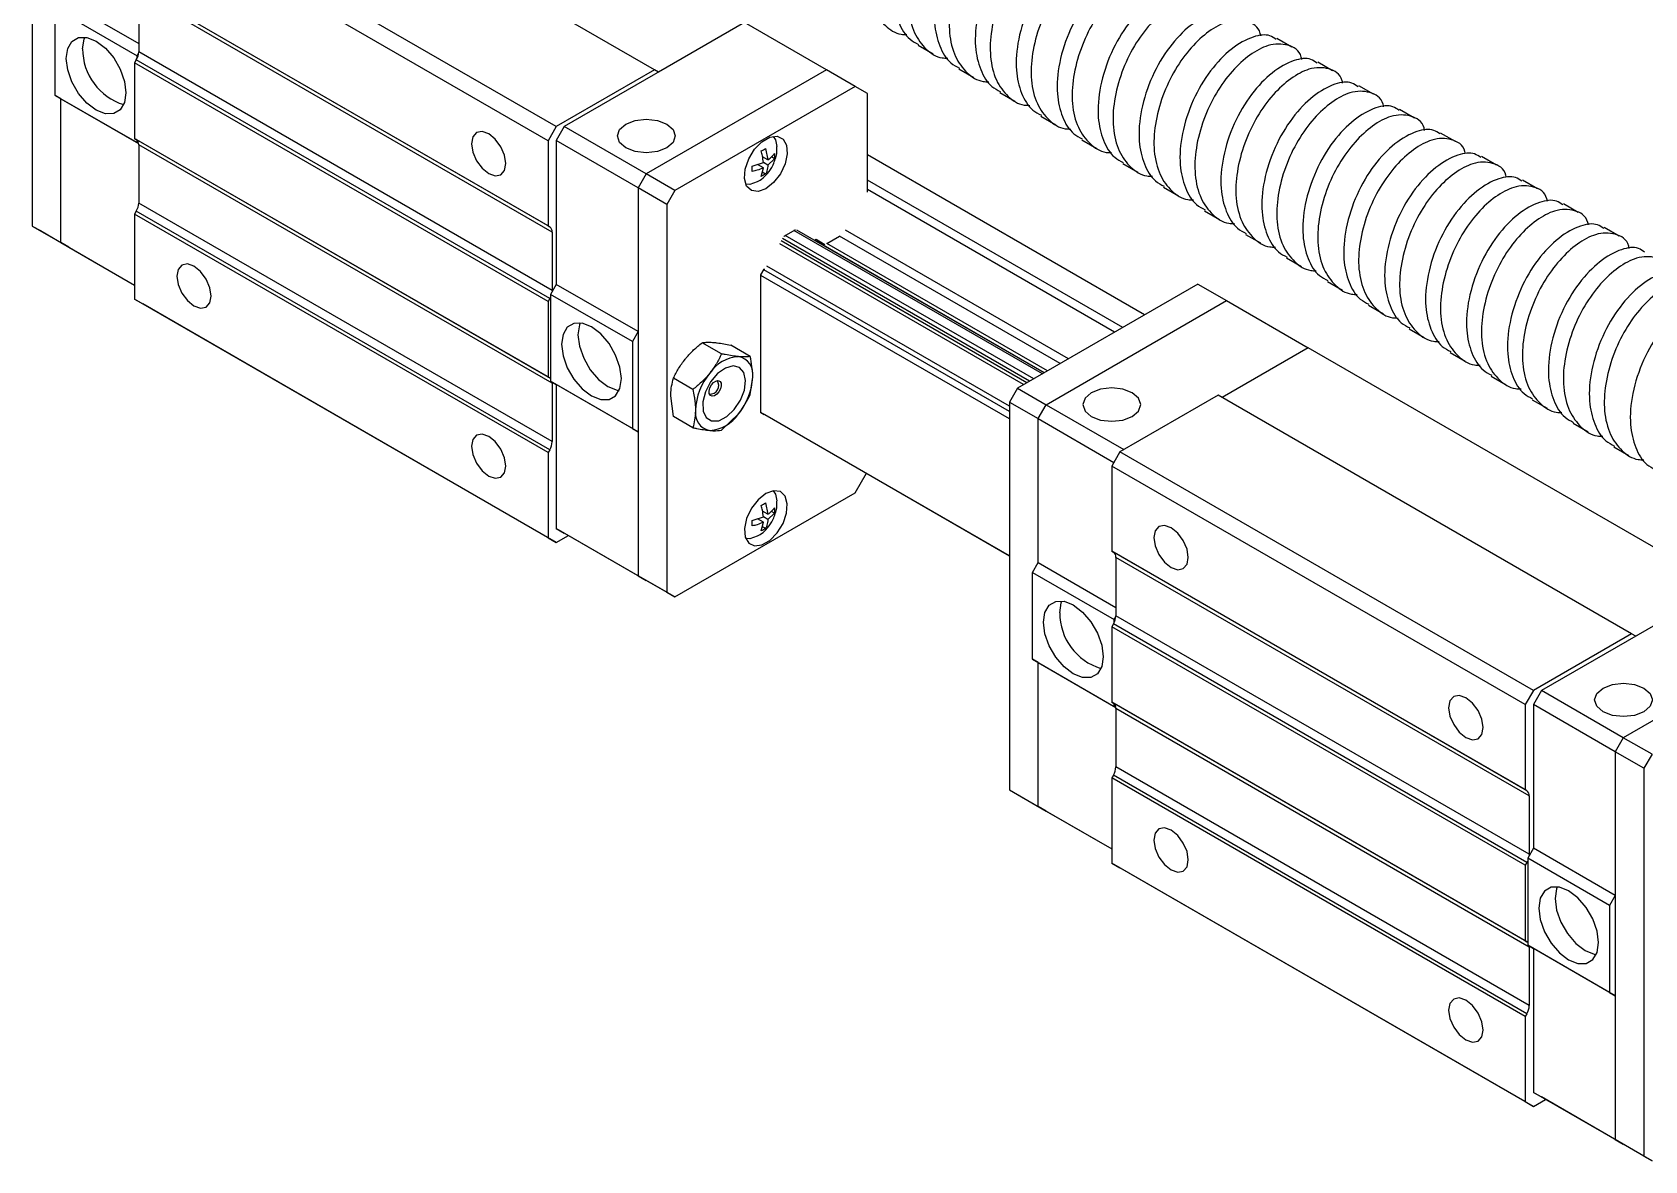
# Model space of a CAD drawing. Header units: millimetres. Extents: x 0 to 279, y 0 to 216.
# Drawn here: x 162.54 to 185.75, y 83.75 to 100 of the extents above; entities that cross this region are included whole.
import ezdxf

# ---------------------------------------------------------------- set-up
doc = ezdxf.new("R2010")
doc.units = ezdxf.units.MM

msp = doc.modelspace()

# ---------------------------------------------------------------- linework, layer by layer
at = {"color": 7, "linetype": 'Continuous', "lineweight": 25}
for p, q in [((171.501, 99.455), (165.55, 102.891)), ((162.545, 102.5), (162.545, 97.207)), ((170.087, 98.639), (164.136, 102.074)), ((169.969, 98.435), (164.018, 101.87)), ((169.969, 97.21), (164.018, 100.646)), ((169.993, 97.196), (164.041, 100.632)), ((170.028, 97.119), (164.077, 100.555)), ((164.077, 100.555), (164.077, 99.715)), ((162.875, 100.339), (164.053, 99.659)), ((162.875, 99.087), (162.875, 100.339)), ((162.957, 100.482), (164.077, 99.836)), ((172.798, 100.135), (170.203, 98.638)), ((172.798, 100.135), (171.56, 99.421)), ((173.976, 99.455), (172.798, 100.135)), ((175.295, 99.809), (175.51, 99.684)), ((180.673, 99.783), (180.458, 99.907)), ((164.041, 99.598), (164.018, 99.557)), ((169.993, 96.162), (164.041, 99.598)), ((164.053, 99.659), (164.076, 99.698)), ((164.053, 99.62), (164.053, 99.659)), ((170.028, 96.28), (164.077, 99.715)), ((169.969, 96.121), (164.018, 99.557)), ((164.018, 99.557), (164.018, 98.468)), ((171.501, 99.455), (170.087, 98.639)), ((173.976, 99.455), (171.382, 97.957)), ((171.56, 99.421), (171.501, 99.455)), ((174.389, 99.217), (173.976, 99.455)), ((175.884, 99.468), (176.099, 99.344)), ((181.262, 99.443), (181.047, 99.567)), ((174.389, 99.217), (171.794, 97.719)), ((174.565, 99.115), (174.389, 99.217)), ((174.565, 97.696), (174.565, 99.115)), ((176.473, 99.128), (176.688, 99.004)), ((181.852, 99.103), (181.637, 99.227)), ((162.875, 99.087), (164.053, 98.407)), ((162.957, 99.04), (162.875, 99.087)), ((162.957, 99.04), (164.076, 98.394)), ((162.957, 96.969), (162.957, 99.04)), ((182.441, 98.762), (182.226, 98.886)), ((177.063, 98.788), (177.278, 98.664)), ((169.969, 95.032), (164.018, 98.468)), ((164.018, 98.468), (164.041, 98.454)), ((169.993, 95.019), (164.041, 98.454)), ((164.053, 98.407), (164.053, 98.446)), ((170.087, 98.639), (169.969, 98.435)), ((169.969, 98.435), (169.969, 97.21)), ((170.203, 98.638), (170.087, 98.437)), ((171.266, 97.757), (170.087, 98.437)), ((170.087, 98.437), (170.087, 96.366)), ((171.382, 97.957), (170.203, 98.638)), ((177.652, 98.448), (177.867, 98.324)), ((183.03, 98.422), (182.815, 98.546)), ((164.076, 98.394), (164.053, 98.407)), ((170.028, 94.942), (164.077, 98.378)), ((164.077, 98.378), (164.077, 97.538)), ((173.134, 98.16), (173.056, 98.205)), ((173.101, 98.325), (173.134, 98.16)), ((173.227, 98.176), (173.183, 98.201)), ((173.227, 98.252), (173.227, 98.176)), ((178.554, 95.928), (174.565, 98.23)), ((183.619, 98.082), (183.404, 98.206)), ((171.382, 97.957), (171.266, 97.757)), ((171.794, 97.719), (171.382, 97.957)), ((172.909, 98.068), (173.068, 98.122)), ((172.909, 97.992), (172.909, 98.068)), ((173.068, 98.046), (172.985, 98.094)), ((173.035, 97.919), (173.068, 98.046)), ((173.053, 97.985), (173.101, 97.957)), ((173.134, 98.084), (173.068, 98.122)), ((173.227, 98.176), (173.134, 98.084)), ((178.241, 98.108), (178.456, 97.984)), ((171.266, 97.757), (171.266, 95.686)), ((171.678, 97.518), (171.266, 97.757)), ((171.266, 97.757), (171.266, 92.172)), ((171.794, 97.719), (171.678, 97.518)), ((178.83, 97.768), (179.045, 97.643)), ((184.209, 97.742), (183.994, 97.866)), ((170.028, 94.102), (164.077, 97.538)), ((171.678, 97.518), (171.678, 91.934)), ((184.798, 97.402), (184.583, 97.526)), ((164.041, 97.42), (164.018, 97.379)), ((169.969, 93.944), (164.018, 97.379)), ((164.018, 97.379), (164.018, 96.155)), ((169.993, 93.984), (164.041, 97.42)), ((179.42, 97.427), (179.635, 97.303)), ((162.545, 97.207), (162.957, 96.969)), ((162.545, 97.207), (162.661, 97.14)), ((162.661, 97.14), (163.073, 96.902)), ((169.969, 97.21), (169.993, 97.196)), ((170.028, 97.119), (170.028, 96.28)), ((173.362, 97.055), (173.366, 97.062)), ((173.366, 97.062), (173.525, 97.154)), ((173.525, 97.154), (173.529, 97.151)), ((177.109, 95.093), (173.55, 97.148)), ((173.982, 96.955), (174.166, 97.061)), ((180.009, 97.087), (180.224, 96.963)), ((185.387, 97.061), (185.172, 97.186)), ((162.957, 96.969), (164.018, 96.356)), ((163.073, 96.902), (162.957, 96.969)), ((163.073, 96.902), (164.018, 96.356)), ((176.862, 94.951), (173.323, 96.995)), ((173.803, 97.002), (173.829, 97.016)), ((177.11, 95.094), (173.804, 97.003)), ((173.829, 97.016), (173.955, 96.943)), ((173.033, 96.502), (173.081, 96.584)), ((176.61, 94.537), (173.076, 96.577)), ((173.081, 96.584), (173.087, 96.588)), ((176.61, 94.612), (173.12, 96.627)), ((180.598, 96.747), (180.813, 96.623)), ((170.087, 96.366), (170.005, 96.223)), ((171.266, 95.686), (170.087, 96.366)), ((173.033, 94.515), (173.033, 96.502)), ((176.61, 94.429), (173.033, 96.493)), ((179.32, 96.37), (176.726, 94.872)), ((179.32, 96.37), (179.733, 96.132)), ((181.187, 96.407), (181.402, 96.283)), ((169.969, 92.719), (164.018, 96.155)), ((164.018, 96.155), (164.136, 96.087)), ((169.993, 96.162), (169.969, 96.121)), ((169.969, 96.121), (169.969, 95.032)), ((171.183, 95.543), (170.005, 96.223)), ((170.005, 96.223), (170.005, 94.971)), ((177.138, 94.634), (179.733, 96.132)), ((179.733, 96.132), (180.911, 95.452)), ((170.087, 92.651), (164.136, 96.087)), ((181.777, 96.067), (181.992, 95.943)), ((171.266, 95.686), (171.183, 95.543)), ((182.366, 95.727), (182.581, 95.602)), ((171.183, 95.543), (171.183, 94.291)), ((172.466, 95.366), (172.186, 95.527)), ((172.879, 95.329), (172.599, 95.49)), ((180.911, 95.452), (179.674, 94.737)), ((186.863, 92.016), (180.911, 95.452)), ((182.955, 95.386), (183.17, 95.262)), ((169.969, 95.032), (169.993, 95.019)), ((171.183, 94.291), (170.005, 94.971)), ((170.005, 94.971), (170.087, 94.923)), ((170.028, 94.942), (170.028, 94.102)), ((172.054, 94.853), (171.774, 95.014)), ((172.879, 94.779), (172.916, 95.032)), ((183.544, 95.046), (183.76, 94.922)), ((171.266, 94.243), (170.087, 94.923)), ((170.087, 94.923), (170.087, 92.853)), ((171.774, 94.464), (171.737, 94.76)), ((176.726, 94.872), (176.61, 94.672)), ((176.726, 94.872), (177.138, 94.634)), ((179.615, 94.771), (178.201, 93.955)), ((185.566, 91.336), (179.615, 94.771)), ((184.134, 94.706), (184.349, 94.582)), ((172.466, 94.266), (172.709, 94.501)), ((176.61, 92.459), (173.033, 94.524)), ((176.61, 92.459), (173.033, 94.524)), ((173.081, 94.488), (173.033, 94.515)), ((173.087, 94.491), (173.081, 94.488)), ((173.087, 94.491), (176.61, 92.458)), ((176.61, 94.672), (177.022, 94.433)), ((176.61, 94.672), (176.61, 89.087)), ((177.022, 94.433), (177.138, 94.634)), ((177.138, 94.634), (178.258, 93.988)), ((171.183, 94.291), (171.266, 94.243)), ((171.266, 94.243), (171.266, 92.172)), ((172.054, 94.302), (171.774, 94.464)), ((177.022, 94.433), (178.113, 93.804)), ((177.022, 92.363), (177.022, 94.433)), ((184.723, 94.366), (184.938, 94.242)), ((185.312, 94.026), (185.527, 93.901)), ((169.993, 93.984), (169.969, 93.944)), ((169.969, 93.944), (169.969, 92.719)), ((178.201, 93.955), (178.083, 93.751)), ((184.152, 90.519), (178.201, 93.955)), ((174.389, 93.365), (174.551, 93.646)), ((184.034, 90.315), (178.083, 93.751)), ((178.083, 93.751), (178.083, 92.526)), ((171.794, 91.867), (174.389, 93.365)), ((173.134, 93.057), (173.056, 93.102)), ((173.101, 93.221), (173.134, 93.057)), ((173.227, 93.072), (173.134, 92.98)), ((173.227, 93.072), (173.183, 93.098)), ((173.227, 93.148), (173.227, 93.072)), ((171.266, 92.172), (170.087, 92.853)), ((170.087, 92.853), (170.203, 92.786)), ((172.909, 92.965), (173.068, 93.019)), ((172.909, 92.889), (172.909, 92.965)), ((173.068, 92.942), (172.985, 92.99)), ((173.035, 92.816), (173.068, 92.942)), ((173.053, 92.882), (173.101, 92.854)), ((173.134, 92.98), (173.068, 93.019)), ((169.969, 92.719), (170.087, 92.651)), ((170.087, 92.651), (170.262, 92.752)), ((171.382, 92.105), (170.203, 92.786)), ((184.034, 89.09), (178.083, 92.526)), ((178.083, 92.526), (178.106, 92.512)), ((184.058, 89.077), (178.106, 92.512)), ((184.093, 89), (178.142, 92.436)), ((178.142, 92.436), (178.142, 91.596)), ((171.266, 92.172), (171.382, 92.105)), ((171.678, 91.934), (171.266, 92.172)), ((176.94, 92.22), (177.022, 92.363)), ((176.94, 92.22), (178.118, 91.539)), ((176.94, 90.968), (176.94, 92.22)), ((177.022, 92.363), (178.142, 91.716)), ((171.794, 91.867), (171.382, 92.105)), ((171.678, 91.934), (171.794, 91.867)), ((186.863, 92.016), (184.268, 90.518)), ((186.863, 92.016), (185.625, 91.302)), ((178.106, 91.478), (178.083, 91.437)), ((184.058, 88.042), (178.106, 91.478)), ((178.118, 91.539), (178.141, 91.579)), ((178.118, 91.5), (178.118, 91.539)), ((184.093, 88.16), (178.142, 91.596)), ((184.034, 88.002), (178.083, 91.437)), ((178.083, 91.437), (178.083, 90.349)), ((185.566, 91.336), (184.152, 90.519)), ((188.041, 91.336), (185.446, 89.838)), ((185.625, 91.302), (185.566, 91.336)), ((176.94, 90.968), (178.118, 90.287)), ((177.022, 90.92), (176.94, 90.968)), ((177.022, 90.92), (178.141, 90.274)), ((177.022, 88.849), (177.022, 90.92)), ((184.152, 90.519), (184.034, 90.315)), ((184.034, 86.913), (178.083, 90.349)), ((178.083, 90.349), (178.106, 90.335)), ((184.058, 86.899), (178.106, 90.335)), ((178.118, 90.287), (178.118, 90.326)), ((178.141, 90.274), (178.118, 90.287)), ((184.034, 90.315), (184.034, 89.09)), ((184.268, 90.518), (184.152, 90.317)), ((185.331, 89.637), (184.152, 90.317)), ((184.152, 90.317), (184.152, 88.247)), ((185.446, 89.838), (184.268, 90.518)), ((184.093, 86.822), (178.142, 90.258)), ((178.142, 90.258), (178.142, 89.418)), ((185.446, 89.838), (185.331, 89.637)), ((185.859, 89.6), (185.446, 89.838)), ((185.331, 89.637), (185.331, 87.566)), ((185.743, 89.399), (185.331, 89.637)), ((185.331, 89.637), (185.331, 84.053)), ((185.859, 89.6), (185.743, 89.399)), ((184.093, 85.983), (178.142, 89.418)), ((185.743, 89.399), (185.743, 83.815)), ((178.106, 89.301), (178.083, 89.26)), ((184.034, 85.824), (178.083, 89.26)), ((178.083, 89.26), (178.083, 88.035)), ((184.058, 85.865), (178.106, 89.301)), ((176.61, 89.087), (177.022, 88.849)), ((176.61, 89.087), (176.726, 89.02)), ((176.726, 89.02), (177.138, 88.782)), ((184.034, 89.09), (184.058, 89.077)), ((184.093, 89), (184.093, 88.16)), ((177.022, 88.849), (178.083, 88.237)), ((177.138, 88.782), (177.022, 88.849)), ((177.138, 88.782), (178.083, 88.237)), ((184.152, 88.247), (184.07, 88.104)), ((185.331, 87.566), (184.152, 88.247)), ((184.034, 84.599), (178.083, 88.035)), ((178.083, 88.035), (178.201, 87.967)), ((184.152, 84.531), (178.201, 87.967)), ((184.058, 88.042), (184.034, 88.002)), ((184.034, 88.002), (184.034, 86.913)), ((185.248, 87.423), (184.07, 88.104)), ((184.07, 88.104), (184.07, 86.852)), ((185.331, 87.566), (185.248, 87.423)), ((185.248, 87.423), (185.248, 86.171)), ((184.034, 86.913), (184.058, 86.899)), ((185.248, 86.171), (184.07, 86.852)), ((184.07, 86.852), (184.152, 86.804)), ((184.093, 86.822), (184.093, 85.983)), ((185.331, 86.124), (184.152, 86.804)), ((184.152, 86.804), (184.152, 84.733)), ((185.248, 86.171), (185.331, 86.124)), ((185.331, 86.124), (185.331, 84.053)), ((184.058, 85.865), (184.034, 85.824)), ((184.034, 85.824), (184.034, 84.599)), ((185.331, 84.053), (184.152, 84.733)), ((184.152, 84.733), (184.268, 84.666)), ((184.034, 84.599), (184.152, 84.531)), ((184.152, 84.531), (184.327, 84.632)), ((185.446, 83.986), (184.268, 84.666)), ((185.331, 84.053), (185.446, 83.986)), ((185.743, 83.815), (185.331, 84.053)), ((185.859, 83.748), (185.446, 83.986)), ((185.743, 83.815), (185.859, 83.748))]:
    msp.add_line(p, q, dxfattribs=at)
at = {"color": 8, "linetype": 'Continuous', "lineweight": 25}
for p, q in [((178.24, 95.747), (174.565, 97.868)), ((178.122, 95.679), (174.565, 97.732)), ((176.901, 94.973), (173.342, 97.028)), ((176.96, 95.007), (173.384, 97.072)), ((177.084, 95.079), (173.508, 97.144)), ((177.341, 95.228), (174.166, 97.061)), ((177.459, 95.296), (174.249, 97.149)), ((176.813, 94.923), (173.305, 96.948)), ((177.157, 95.122), (173.982, 96.955))]:
    msp.add_line(p, q, dxfattribs=at)
at = {"color": 7, "linetype": 'Continuous', "lineweight": 25, "flags": 128}
for points in [[(163.034, 99.621), (163.055, 99.763), (163.116, 99.866), (163.211, 99.921), (163.331, 99.922), (163.464, 99.87), (163.597, 99.769), (163.717, 99.629), (163.812, 99.464), (163.873, 99.29), (163.894, 99.125), (163.873, 98.983), (163.812, 98.88), (163.717, 98.825), (163.597, 98.824), (163.464, 98.876), (163.331, 98.977), (163.211, 99.117), (163.116, 99.282), (163.055, 99.456), (163.034, 99.621)], [(163.269, 99.757), (163.29, 99.899), (163.301, 99.927)], [(171.678, 98.333), (171.543, 98.28), (171.383, 98.262), (171.224, 98.28), (171.089, 98.333), (170.999, 98.411), (170.967, 98.503), (170.999, 98.595), (171.089, 98.673), (171.224, 98.725), (171.383, 98.743), (171.543, 98.725), (171.678, 98.673), (171.768, 98.595), (171.8, 98.503), (171.768, 98.411), (171.678, 98.333)], [(169.362, 98.105), (169.343, 98.225), (169.29, 98.348), (169.21, 98.457), (169.115, 98.533), (169.02, 98.566), (168.94, 98.551), (168.886, 98.489), (168.867, 98.39), (168.886, 98.27), (168.94, 98.146), (169.02, 98.038), (169.115, 97.962), (169.21, 97.929), (169.29, 97.944), (169.343, 98.006), (169.362, 98.105)], [(173.104, 97.744), (172.992, 97.704), (172.896, 97.717), (172.827, 97.782), (172.796, 97.89), (172.807, 98.027), (172.857, 98.174), (172.941, 98.311), (173.047, 98.42), (173.161, 98.485), (173.267, 98.499), (173.351, 98.459), (173.402, 98.371), (173.412, 98.246), (173.381, 98.102), (173.313, 97.958), (173.216, 97.833), (173.104, 97.744)], [(173.21, 98.498), (173.243, 98.449), (173.264, 98.353)], [(172.98, 97.845), (172.872, 97.807), (172.813, 97.811)], [(165.12, 96.199), (165.101, 96.319), (165.047, 96.443), (164.967, 96.551), (164.872, 96.628), (164.778, 96.66), (164.697, 96.645), (164.644, 96.583), (164.625, 96.485), (164.644, 96.364), (164.697, 96.241), (164.778, 96.132), (164.872, 96.056), (164.967, 96.023), (165.047, 96.039), (165.101, 96.1), (165.12, 96.199)], [(170.005, 96.184), (170.001, 96.176), (169.993, 96.162)], [(170.028, 96.28), (170.028, 96.266), (170.027, 96.262)], [(171.024, 95.009), (171.003, 95.174), (170.942, 95.348), (170.847, 95.513), (170.727, 95.653), (170.594, 95.754), (170.461, 95.806), (170.341, 95.805), (170.246, 95.75), (170.185, 95.647), (170.164, 95.505), (170.185, 95.34), (170.246, 95.166), (170.341, 95.001), (170.461, 94.861), (170.594, 94.76), (170.727, 94.708), (170.847, 94.709), (170.942, 94.764), (171.003, 94.867), (171.024, 95.009)], [(170.431, 95.811), (170.42, 95.783), (170.399, 95.641), (170.42, 95.476), (170.482, 95.302), (170.577, 95.137), (170.697, 94.997), (170.83, 94.896), (170.963, 94.844), (170.992, 94.839)], [(172.235, 94.818), (172.197, 94.673), (172.201, 94.543), (172.245, 94.448), (172.324, 94.4), (172.428, 94.404), (172.541, 94.462), (172.649, 94.564), (172.738, 94.698), (172.795, 94.844), (172.812, 94.984), (172.788, 95.098), (172.725, 95.171), (172.632, 95.194), (172.522, 95.162), (172.409, 95.081), (172.309, 94.961), (172.235, 94.818)], [(169.993, 95.019), (170.001, 95.013), (170.005, 95.01)], [(170.027, 94.958), (170.028, 94.955), (170.028, 94.942)], [(172.299, 94.875), (172.322, 94.918), (172.352, 94.953), (172.386, 94.975), (172.419, 94.981), (172.444, 94.97), (172.46, 94.943), (172.462, 94.905), (172.451, 94.862), (172.428, 94.819), (172.398, 94.784), (172.364, 94.762), (172.331, 94.756), (172.306, 94.767), (172.29, 94.793), (172.288, 94.831), (172.299, 94.875)], [(177.788, 94.805), (177.698, 94.727), (177.666, 94.635), (177.698, 94.543), (177.788, 94.465), (177.923, 94.413), (178.083, 94.395), (178.242, 94.413), (178.377, 94.465), (178.468, 94.543), (178.499, 94.635), (178.468, 94.727), (178.377, 94.805), (178.242, 94.858), (178.083, 94.876), (177.923, 94.858), (177.788, 94.805)], [(169.362, 93.75), (169.343, 93.87), (169.29, 93.994), (169.21, 94.102), (169.115, 94.178), (169.02, 94.211), (168.94, 94.196), (168.886, 94.134), (168.867, 94.035), (168.886, 93.915), (168.94, 93.791), (169.02, 93.683), (169.115, 93.607), (169.21, 93.574), (169.29, 93.589), (169.343, 93.651), (169.362, 93.75)], [(173.104, 93.355), (172.992, 93.266), (172.896, 93.142), (172.827, 92.997), (172.796, 92.853), (172.807, 92.728), (172.857, 92.64), (172.941, 92.6), (173.047, 92.614), (173.161, 92.679), (173.267, 92.788), (173.351, 92.925), (173.402, 93.072), (173.412, 93.209), (173.381, 93.317), (173.313, 93.382), (173.216, 93.395), (173.104, 93.355)], [(173.21, 93.395), (173.243, 93.346), (173.264, 93.25)], [(179.185, 92.434), (179.166, 92.555), (179.112, 92.678), (179.032, 92.786), (178.937, 92.863), (178.842, 92.896), (178.762, 92.88), (178.709, 92.818), (178.69, 92.72), (178.709, 92.6), (178.762, 92.476), (178.842, 92.368), (178.937, 92.291), (179.032, 92.258), (179.112, 92.274), (179.166, 92.336), (179.185, 92.434)], [(172.98, 92.742), (172.872, 92.704), (172.813, 92.708)], [(177.099, 91.502), (177.12, 91.643), (177.181, 91.746), (177.276, 91.801), (177.396, 91.803), (177.529, 91.75), (177.662, 91.649), (177.782, 91.509), (177.877, 91.345), (177.938, 91.171), (177.959, 91.005), (177.938, 90.864), (177.877, 90.761), (177.782, 90.706), (177.662, 90.704), (177.529, 90.757), (177.396, 90.858), (177.276, 90.998), (177.181, 91.162), (177.12, 91.336), (177.099, 91.502)], [(177.334, 91.638), (177.355, 91.779), (177.366, 91.807)], [(185.743, 90.213), (185.608, 90.161), (185.448, 90.143), (185.289, 90.161), (185.154, 90.213), (185.063, 90.291), (185.032, 90.383), (185.063, 90.475), (185.154, 90.553), (185.289, 90.605), (185.448, 90.624), (185.608, 90.605), (185.743, 90.553), (185.833, 90.475), (185.865, 90.383), (185.833, 90.291), (185.743, 90.213)], [(183.427, 89.985), (183.408, 90.105), (183.355, 90.229), (183.275, 90.337), (183.18, 90.414), (183.085, 90.447), (183.005, 90.431), (182.951, 90.369), (182.932, 90.271), (182.951, 90.151), (183.005, 90.027), (183.085, 89.919), (183.18, 89.842), (183.275, 89.809), (183.355, 89.825), (183.408, 89.887), (183.427, 89.985)], [(179.185, 88.079), (179.166, 88.2), (179.112, 88.323), (179.032, 88.432), (178.937, 88.508), (178.842, 88.541), (178.762, 88.525), (178.709, 88.464), (178.69, 88.365), (178.709, 88.245), (178.762, 88.121), (178.842, 88.013), (178.937, 87.936), (179.032, 87.904), (179.112, 87.919), (179.166, 87.981), (179.185, 88.079)], [(184.07, 88.065), (184.066, 88.057), (184.058, 88.042)], [(184.093, 88.16), (184.093, 88.146), (184.092, 88.143)], [(185.089, 86.889), (185.068, 87.055), (185.007, 87.229), (184.912, 87.393), (184.792, 87.533), (184.659, 87.634), (184.526, 87.687), (184.406, 87.685), (184.311, 87.63), (184.25, 87.527), (184.229, 87.386), (184.25, 87.22), (184.311, 87.046), (184.406, 86.882), (184.526, 86.742), (184.659, 86.641), (184.792, 86.588), (184.912, 86.59), (185.007, 86.645), (185.068, 86.748), (185.089, 86.889)], [(184.496, 87.691), (184.485, 87.663), (184.464, 87.522), (184.485, 87.356), (184.547, 87.182), (184.642, 87.018), (184.762, 86.878), (184.895, 86.777), (185.027, 86.724), (185.057, 86.72)], [(184.058, 86.899), (184.066, 86.894), (184.07, 86.891)], [(184.092, 86.839), (184.093, 86.836), (184.093, 86.822)], [(183.427, 85.63), (183.408, 85.75), (183.355, 85.874), (183.275, 85.982), (183.18, 86.059), (183.085, 86.092), (183.005, 86.076), (182.951, 86.014), (182.932, 85.916), (182.951, 85.796), (183.005, 85.672), (183.085, 85.564), (183.18, 85.487), (183.275, 85.454), (183.355, 85.47), (183.408, 85.532), (183.427, 85.63)]]:
    msp.add_lwpolyline(points, dxfattribs=at)
at = {"color": 7, "linetype": 'Continuous', "lineweight": 25}
for centre, radius, start, end in [((164.106, 99.755), 0.836, 179.8498, 253.0765), ((163.836, 99.724), 0.241, 328.5207, 358.0129), ((163.994, 98.386), 0.0833, 354.2357, 55.2155), ((163.836, 97.546), 0.241, 328.5207, 358.0129), ((169.945, 97.128), 0.0833, 354.2357, 55.2155), ((172.741, 94.794), 0.532, 93.4295, 146.5651), ((172.662, 95.074), 0.257, 350.7481, 79.4532), ((172.985, 94.515), 0.895, 140.2279, 177.3607), ((172.302, 94.91), 0.124, 265.4118, 34.5936), ((172.021, 95.074), 0.895, 320.2279, 357.3607), ((172.344, 94.515), 0.257, 170.7481, 259.4532), ((172.265, 94.794), 0.532, 273.4295, 326.5651), ((169.787, 94.11), 0.241, 328.5207, 358.0129), ((178.059, 92.444), 0.0833, 354.2357, 55.2155), ((178.17, 91.636), 0.836, 179.8498, 253.0765), ((177.901, 91.604), 0.241, 328.5207, 358.0129), ((178.059, 90.267), 0.0833, 354.2357, 55.2155), ((177.901, 89.427), 0.241, 328.5207, 358.0129), ((184.01, 89.008), 0.0833, 354.2357, 55.2155), ((183.852, 85.991), 0.241, 328.5207, 358.0129)]:
    msp.add_arc(centre, radius, start, end, dxfattribs=at)
for points, knots in [([(176.103, 102.326), (176.101, 102.338), (176.078, 102.457), (175.907, 102.552), (175.645, 102.558), (175.36, 102.406), (175.097, 102.168), (174.863, 101.847), (174.68, 101.461), (174.572, 101.05), (174.554, 100.656), (174.637, 100.318), (174.813, 100.085), (174.984, 99.967), (175.107, 99.964), (175.135, 99.964)], [0, 0, 0, 0, 0.0113871, 0.1140059, 0.2185207, 0.3031568, 0.3846926, 0.4668971, 0.5516559, 0.63865, 0.7235098, 0.8119473, 0.8958894, 0.9765792, 1, 1, 1, 1]), ([(176.325, 102.274), (176.296, 102.294), (176.208, 102.356), (175.982, 102.325), (175.682, 102.159), (175.368, 101.836), (175.114, 101.406), (174.958, 100.923), (174.922, 100.48), (175.004, 100.132), (175.136, 99.908), (175.259, 99.844), (175.302, 99.821)], [0, 0, 0, 0, 0.0499695, 0.1538252, 0.2739554, 0.3892189, 0.508628, 0.6300123, 0.7471491, 0.8472223, 0.9471103, 1, 1, 1, 1]), ([(176.692, 101.986), (176.69, 101.998), (176.667, 102.116), (176.496, 102.212), (176.234, 102.218), (175.949, 102.066), (175.686, 101.828), (175.452, 101.506), (175.27, 101.121), (175.162, 100.71), (175.143, 100.315), (175.227, 99.978), (175.402, 99.744), (175.574, 99.627), (175.696, 99.624), (175.724, 99.624)], [0, 0, 0, 0, 0.0113871, 0.1140059, 0.2185207, 0.3031568, 0.3846926, 0.4668971, 0.5516559, 0.63865, 0.7235098, 0.8119473, 0.8958894, 0.9765792, 1, 1, 1, 1]), ([(176.914, 101.934), (176.886, 101.954), (176.797, 102.016), (176.571, 101.985), (176.271, 101.819), (175.957, 101.496), (175.703, 101.066), (175.547, 100.582), (175.511, 100.14), (175.594, 99.792), (175.725, 99.568), (175.849, 99.503), (175.892, 99.481)], [0, 0, 0, 0, 0.04997, 0.153825, 0.273955, 0.389219, 0.508628, 0.630012, 0.747149, 0.847222, 0.94711, 1, 1, 1, 1]), ([(177.282, 101.646), (177.279, 101.658), (177.257, 101.776), (177.086, 101.872), (176.824, 101.878), (176.538, 101.726), (176.276, 101.488), (176.041, 101.166), (175.859, 100.78), (175.751, 100.37), (175.732, 99.975), (175.816, 99.638), (175.991, 99.404), (176.163, 99.287), (176.286, 99.284), (176.313, 99.283)], [0, 0, 0, 0, 0.011387, 0.114006, 0.218521, 0.303157, 0.384693, 0.466897, 0.551656, 0.63865, 0.72351, 0.811947, 0.895889, 0.976579, 1, 1, 1, 1]), ([(177.504, 101.593), (177.475, 101.614), (177.387, 101.676), (177.16, 101.645), (176.86, 101.479), (176.546, 101.156), (176.293, 100.726), (176.136, 100.242), (176.101, 99.8), (176.183, 99.451), (176.314, 99.227), (176.438, 99.163), (176.481, 99.141)], [0, 0, 0, 0, 0.04997, 0.153825, 0.273955, 0.389219, 0.508628, 0.630012, 0.747149, 0.847222, 0.94711, 1, 1, 1, 1]), ([(177.871, 101.306), (177.869, 101.318), (177.846, 101.436), (177.675, 101.532), (177.413, 101.537), (177.127, 101.386), (176.865, 101.148), (176.63, 100.826), (176.448, 100.44), (176.34, 100.03), (176.322, 99.635), (176.405, 99.298), (176.58, 99.064), (176.752, 98.947), (176.875, 98.944), (176.903, 98.943)], [0, 0, 0, 0, 0.011387, 0.114006, 0.218521, 0.303157, 0.384693, 0.466897, 0.551656, 0.63865, 0.72351, 0.811947, 0.895889, 0.976579, 1, 1, 1, 1]), ([(178.093, 101.253), (178.064, 101.274), (177.976, 101.336), (177.75, 101.305), (177.45, 101.139), (177.135, 100.816), (176.882, 100.385), (176.725, 99.902), (176.69, 99.46), (176.772, 99.111), (176.903, 98.887), (177.027, 98.823), (177.07, 98.801)], [0, 0, 0, 0, 0.04997, 0.153825, 0.273955, 0.389219, 0.508628, 0.630012, 0.747149, 0.847222, 0.94711, 1, 1, 1, 1]), ([(178.46, 100.965), (178.458, 100.977), (178.435, 101.096), (178.264, 101.191), (178.002, 101.197), (177.717, 101.046), (177.454, 100.808), (177.22, 100.486), (177.037, 100.1), (176.929, 99.69), (176.911, 99.295), (176.994, 98.958), (177.17, 98.724), (177.341, 98.606), (177.464, 98.604), (177.492, 98.603)], [0, 0, 0, 0, 0.011387, 0.114006, 0.218521, 0.303157, 0.384693, 0.466897, 0.551656, 0.63865, 0.72351, 0.811947, 0.895889, 0.976579, 1, 1, 1, 1]), ([(178.682, 100.913), (178.653, 100.933), (178.565, 100.996), (178.339, 100.964), (178.039, 100.799), (177.725, 100.476), (177.471, 100.045), (177.315, 99.562), (177.279, 99.12), (177.361, 98.771), (177.493, 98.547), (177.617, 98.483), (177.659, 98.461)], [0, 0, 0, 0, 0.04997, 0.153825, 0.273955, 0.389219, 0.508628, 0.630012, 0.747149, 0.847222, 0.94711, 1, 1, 1, 1]), ([(179.049, 100.625), (179.047, 100.637), (179.024, 100.756), (178.853, 100.851), (178.592, 100.857), (178.306, 100.706), (178.043, 100.467), (177.809, 100.146), (177.627, 99.76), (177.519, 99.349), (177.5, 98.955), (177.584, 98.617), (177.759, 98.384), (177.931, 98.266), (178.054, 98.263), (178.081, 98.263)], [0, 0, 0, 0, 0.011387, 0.114006, 0.218521, 0.303157, 0.384693, 0.466897, 0.551656, 0.63865, 0.72351, 0.811947, 0.895889, 0.976579, 1, 1, 1, 1]), ([(179.271, 100.573), (179.243, 100.593), (179.154, 100.655), (178.928, 100.624), (178.628, 100.458), (178.314, 100.135), (178.06, 99.705), (177.904, 99.222), (177.868, 98.779), (177.951, 98.431), (178.082, 98.207), (178.206, 98.143), (178.249, 98.121)], [0, 0, 0, 0, 0.04997, 0.153825, 0.273955, 0.389219, 0.508628, 0.630012, 0.747149, 0.847222, 0.94711, 1, 1, 1, 1]), ([(179.639, 100.285), (179.636, 100.297), (179.614, 100.416), (179.443, 100.511), (179.181, 100.517), (178.895, 100.365), (178.633, 100.127), (178.398, 99.806), (178.216, 99.42), (178.108, 99.009), (178.089, 98.615), (178.173, 98.277), (178.348, 98.044), (178.52, 97.926), (178.643, 97.923), (178.67, 97.923)], [0, 0, 0, 0, 0.011387, 0.114006, 0.218521, 0.303157, 0.384693, 0.466897, 0.551656, 0.63865, 0.72351, 0.811947, 0.895889, 0.976579, 1, 1, 1, 1]), ([(179.861, 100.233), (179.832, 100.253), (179.744, 100.315), (179.517, 100.284), (179.217, 100.118), (178.903, 99.795), (178.65, 99.365), (178.493, 98.882), (178.458, 98.439), (178.54, 98.091), (178.671, 97.867), (178.795, 97.803), (178.838, 97.78)], [0, 0, 0, 0, 0.04997, 0.153825, 0.273955, 0.389219, 0.508628, 0.630012, 0.747149, 0.847222, 0.94711, 1, 1, 1, 1]), ([(180.228, 99.945), (180.226, 99.957), (180.203, 100.075), (180.032, 100.171), (179.77, 100.177), (179.484, 100.025), (179.222, 99.787), (178.987, 99.465), (178.805, 99.08), (178.697, 98.669), (178.679, 98.274), (178.762, 97.937), (178.937, 97.703), (179.109, 97.586), (179.232, 97.583), (179.26, 97.583)], [0, 0, 0, 0, 0.011387, 0.114006, 0.218521, 0.303157, 0.384693, 0.466897, 0.551656, 0.63865, 0.72351, 0.811947, 0.895889, 0.976579, 1, 1, 1, 1]), ([(180.45, 99.893), (180.421, 99.913), (180.333, 99.975), (180.107, 99.944), (179.807, 99.778), (179.492, 99.455), (179.239, 99.025), (179.083, 98.541), (179.047, 98.099), (179.129, 97.751), (179.26, 97.527), (179.384, 97.462), (179.427, 97.44)], [0, 0, 0, 0, 0.04997, 0.153825, 0.273955, 0.389219, 0.508628, 0.630012, 0.747149, 0.847222, 0.94711, 1, 1, 1, 1]), ([(180.817, 99.605), (180.815, 99.617), (180.792, 99.735), (180.621, 99.831), (180.359, 99.837), (180.074, 99.685), (179.811, 99.447), (179.577, 99.125), (179.394, 98.739), (179.286, 98.329), (179.268, 97.934), (179.351, 97.597), (179.527, 97.363), (179.698, 97.246), (179.821, 97.243), (179.849, 97.242)], [0, 0, 0, 0, 0.011387, 0.114006, 0.218521, 0.303157, 0.384693, 0.466897, 0.551656, 0.63865, 0.72351, 0.811947, 0.895889, 0.976579, 1, 1, 1, 1]), ([(181.039, 99.552), (181.01, 99.573), (180.922, 99.635), (180.696, 99.604), (180.396, 99.438), (180.082, 99.115), (179.828, 98.685), (179.672, 98.201), (179.636, 97.759), (179.719, 97.41), (179.85, 97.186), (179.974, 97.122), (180.016, 97.1)], [0, 0, 0, 0, 0.04997, 0.153825, 0.273955, 0.389219, 0.508628, 0.630012, 0.747149, 0.847222, 0.94711, 1, 1, 1, 1]), ([(181.406, 99.265), (181.404, 99.276), (181.381, 99.395), (181.21, 99.491), (180.949, 99.496), (180.663, 99.345), (180.4, 99.107), (180.166, 98.785), (179.984, 98.399), (179.876, 97.989), (179.857, 97.594), (179.941, 97.257), (180.116, 97.023), (180.288, 96.905), (180.411, 96.903), (180.438, 96.902)], [0, 0, 0, 0, 0.011387, 0.114006, 0.218521, 0.303157, 0.384693, 0.466897, 0.551656, 0.63865, 0.72351, 0.811947, 0.895889, 0.976579, 1, 1, 1, 1]), ([(181.628, 99.212), (181.6, 99.232), (181.511, 99.295), (181.285, 99.264), (180.985, 99.098), (180.671, 98.775), (180.417, 98.344), (180.261, 97.861), (180.225, 97.419), (180.308, 97.07), (180.439, 96.846), (180.563, 96.782), (180.606, 96.76)], [0, 0, 0, 0, 0.04997, 0.153825, 0.273955, 0.389219, 0.508628, 0.630012, 0.747149, 0.847222, 0.94711, 1, 1, 1, 1]), ([(181.996, 98.924), (181.993, 98.936), (181.971, 99.055), (181.8, 99.15), (181.538, 99.156), (181.252, 99.005), (180.99, 98.767), (180.755, 98.445), (180.573, 98.059), (180.465, 97.649), (180.446, 97.254), (180.53, 96.917), (180.705, 96.683), (180.877, 96.565), (181, 96.563), (181.027, 96.562)], [0, 0, 0, 0, 0.011387, 0.114006, 0.218521, 0.303157, 0.384693, 0.466897, 0.551656, 0.63865, 0.72351, 0.811947, 0.895889, 0.976579, 1, 1, 1, 1]), ([(182.218, 98.872), (182.189, 98.892), (182.101, 98.955), (181.874, 98.923), (181.574, 98.758), (181.26, 98.435), (181.007, 98.004), (180.85, 97.521), (180.815, 97.079), (180.897, 96.73), (181.028, 96.506), (181.152, 96.442), (181.195, 96.42)], [0, 0, 0, 0, 0.04997, 0.153825, 0.273955, 0.389219, 0.508628, 0.630012, 0.747149, 0.847222, 0.94711, 1, 1, 1, 1]), ([(182.585, 98.584), (182.583, 98.596), (182.56, 98.715), (182.389, 98.81), (182.127, 98.816), (181.841, 98.665), (181.579, 98.426), (181.344, 98.105), (181.162, 97.719), (181.054, 97.308), (181.036, 96.914), (181.119, 96.576), (181.294, 96.343), (181.466, 96.225), (181.589, 96.222), (181.617, 96.222)], [0, 0, 0, 0, 0.0113871, 0.1140059, 0.2185207, 0.3031568, 0.3846926, 0.4668971, 0.5516559, 0.63865, 0.7235098, 0.8119473, 0.8958894, 0.9765792, 1, 1, 1, 1]), ([(182.807, 98.532), (182.778, 98.552), (182.69, 98.614), (182.464, 98.583), (182.164, 98.417), (181.849, 98.094), (181.596, 97.664), (181.44, 97.181), (181.404, 96.738), (181.486, 96.39), (181.617, 96.166), (181.741, 96.102), (181.784, 96.08)], [0, 0, 0, 0, 0.04997, 0.153825, 0.273955, 0.389219, 0.508628, 0.630012, 0.747149, 0.847222, 0.94711, 1, 1, 1, 1]), ([(183.174, 98.244), (183.172, 98.256), (183.149, 98.375), (182.978, 98.47), (182.716, 98.476), (182.431, 98.324), (182.168, 98.086), (181.934, 97.765), (181.751, 97.379), (181.643, 96.968), (181.625, 96.574), (181.708, 96.236), (181.884, 96.003), (182.056, 95.885), (182.178, 95.882), (182.206, 95.882)], [0, 0, 0, 0, 0.0113871, 0.1140059, 0.2185207, 0.3031568, 0.3846926, 0.4668971, 0.5516559, 0.63865, 0.7235098, 0.8119473, 0.8958894, 0.9765792, 1, 1, 1, 1]), ([(173.068, 98.122), (173.065, 98.154), (173.059, 98.207), (173.042, 98.264), (173.035, 98.287)], [0, 0, 0, 0, 0.595367, 1, 1, 1, 1]), ([(173.134, 98.16), (173.157, 98.177), (173.194, 98.205), (173.218, 98.238), (173.227, 98.252)], [0, 0, 0, 0, 0.595367, 1, 1, 1, 1]), ([(173.191, 98.051), (173.215, 98.103), (173.249, 98.178), (173.266, 98.282), (173.262, 98.329), (173.26, 98.35)], [0, 0, 0, 0, 0.5467122, 0.793139, 1, 1, 1, 1]), ([(183.396, 98.192), (183.368, 98.212), (183.279, 98.274), (183.053, 98.243), (182.753, 98.077), (182.439, 97.754), (182.185, 97.324), (182.029, 96.841), (181.993, 96.398), (182.076, 96.05), (182.207, 95.826), (182.331, 95.762), (182.373, 95.739)], [0, 0, 0, 0, 0.04997, 0.153825, 0.273955, 0.389219, 0.508628, 0.630012, 0.747149, 0.847222, 0.94711, 1, 1, 1, 1]), ([(173.068, 98.046), (173.039, 98.033), (172.989, 98.011), (172.932, 97.997), (172.909, 97.992)], [0, 0, 0, 0, 0.595367, 1, 1, 1, 1]), ([(172.984, 97.85), (172.997, 97.856), (173.041, 97.878), (173.116, 97.943), (173.164, 98.011), (173.191, 98.051)], [0, 0, 0, 0, 0.141137, 0.505816, 1, 1, 1, 1]), ([(173.134, 98.084), (173.131, 98.056), (173.125, 98.009), (173.108, 97.972), (173.101, 97.957)], [0, 0, 0, 0, 0.595367, 1, 1, 1, 1]), ([(183.763, 97.904), (183.761, 97.916), (183.738, 98.034), (183.567, 98.13), (183.306, 98.136), (183.02, 97.984), (182.757, 97.746), (182.523, 97.424), (182.341, 97.039), (182.233, 96.628), (182.214, 96.233), (182.298, 95.896), (182.473, 95.662), (182.645, 95.545), (182.768, 95.542), (182.795, 95.542)], [0, 0, 0, 0, 0.0113871, 0.1140059, 0.2185207, 0.3031568, 0.3846926, 0.4668971, 0.5516559, 0.63865, 0.7235098, 0.8119473, 0.8958894, 0.9765792, 1, 1, 1, 1]), ([(183.985, 97.852), (183.957, 97.872), (183.868, 97.934), (183.642, 97.903), (183.342, 97.737), (183.028, 97.414), (182.774, 96.984), (182.618, 96.5), (182.582, 96.058), (182.665, 95.709), (182.796, 95.486), (182.92, 95.421), (182.963, 95.399)], [0, 0, 0, 0, 0.04997, 0.153825, 0.273955, 0.389219, 0.508628, 0.630012, 0.747149, 0.847222, 0.94711, 1, 1, 1, 1]), ([(184.353, 97.564), (184.35, 97.576), (184.328, 97.694), (184.157, 97.79), (183.895, 97.796), (183.609, 97.644), (183.347, 97.406), (183.112, 97.084), (182.93, 96.698), (182.822, 96.288), (182.803, 95.893), (182.887, 95.556), (183.062, 95.322), (183.234, 95.205), (183.357, 95.202), (183.384, 95.201)], [0, 0, 0, 0, 0.011387, 0.114006, 0.218521, 0.303157, 0.384693, 0.466897, 0.551656, 0.63865, 0.72351, 0.811947, 0.895889, 0.976579, 1, 1, 1, 1]), ([(184.575, 97.511), (184.546, 97.532), (184.458, 97.594), (184.231, 97.563), (183.931, 97.397), (183.617, 97.074), (183.364, 96.644), (183.207, 96.16), (183.172, 95.718), (183.254, 95.369), (183.385, 95.145), (183.509, 95.081), (183.552, 95.059)], [0, 0, 0, 0, 0.04997, 0.153825, 0.273955, 0.389219, 0.508628, 0.630012, 0.747149, 0.847222, 0.94711, 1, 1, 1, 1]), ([(184.942, 97.224), (184.94, 97.235), (184.917, 97.354), (184.746, 97.45), (184.484, 97.455), (184.198, 97.304), (183.936, 97.066), (183.701, 96.744), (183.519, 96.358), (183.411, 95.948), (183.393, 95.553), (183.476, 95.216), (183.652, 94.982), (183.823, 94.864), (183.946, 94.862), (183.974, 94.861)], [0, 0, 0, 0, 0.011387, 0.114006, 0.218521, 0.303157, 0.384693, 0.466897, 0.551656, 0.63865, 0.72351, 0.811947, 0.895889, 0.976579, 1, 1, 1, 1]), ([(185.164, 97.171), (185.135, 97.191), (185.047, 97.254), (184.821, 97.222), (184.521, 97.057), (184.206, 96.734), (183.953, 96.303), (183.797, 95.82), (183.761, 95.378), (183.843, 95.029), (183.974, 94.805), (184.098, 94.741), (184.141, 94.719)], [0, 0, 0, 0, 0.0499695, 0.1538252, 0.2739554, 0.3892189, 0.508628, 0.6300123, 0.7471491, 0.8472223, 0.9471103, 1, 1, 1, 1]), ([(185.531, 96.883), (185.529, 96.895), (185.506, 97.014), (185.335, 97.109), (185.073, 97.115), (184.788, 96.964), (184.525, 96.725), (184.291, 96.404), (184.109, 96.018), (184, 95.608), (183.982, 95.213), (184.065, 94.876), (184.241, 94.642), (184.413, 94.524), (184.535, 94.522), (184.563, 94.521)], [0, 0, 0, 0, 0.0113871, 0.1140059, 0.2185207, 0.3031568, 0.3846926, 0.4668971, 0.5516559, 0.63865, 0.7235098, 0.8119473, 0.8958894, 0.9765792, 1, 1, 1, 1]), ([(185.753, 96.831), (185.725, 96.851), (185.636, 96.914), (185.41, 96.882), (185.11, 96.717), (184.796, 96.394), (184.542, 95.963), (184.386, 95.48), (184.35, 95.038), (184.433, 94.689), (184.564, 94.465), (184.688, 94.401), (184.73, 94.379)], [0, 0, 0, 0, 0.04997, 0.153825, 0.273955, 0.389219, 0.508628, 0.630012, 0.747149, 0.847222, 0.94711, 1, 1, 1, 1]), ([(186.12, 96.543), (186.118, 96.555), (186.095, 96.674), (185.924, 96.769), (185.663, 96.775), (185.377, 96.624), (185.114, 96.385), (184.88, 96.064), (184.698, 95.678), (184.59, 95.267), (184.571, 94.873), (184.655, 94.535), (184.83, 94.302), (185.002, 94.184), (185.125, 94.181), (185.152, 94.181)], [0, 0, 0, 0, 0.011387, 0.114006, 0.218521, 0.303157, 0.384693, 0.466897, 0.551656, 0.63865, 0.72351, 0.811947, 0.895889, 0.976579, 1, 1, 1, 1]), ([(186.342, 96.491), (186.314, 96.511), (186.225, 96.573), (185.999, 96.542), (185.699, 96.376), (185.385, 96.053), (185.132, 95.623), (184.975, 95.14), (184.939, 94.697), (185.022, 94.349), (185.153, 94.125), (185.277, 94.061), (185.32, 94.039)], [0, 0, 0, 0, 0.04997, 0.153825, 0.273955, 0.389219, 0.508628, 0.630012, 0.747149, 0.847222, 0.94711, 1, 1, 1, 1]), ([(186.71, 96.203), (186.707, 96.215), (186.685, 96.334), (186.514, 96.429), (186.252, 96.435), (185.966, 96.283), (185.704, 96.045), (185.469, 95.724), (185.287, 95.338), (185.179, 94.927), (185.16, 94.533), (185.244, 94.195), (185.419, 93.962), (185.591, 93.844), (185.714, 93.841), (185.741, 93.841)], [0, 0, 0, 0, 0.011387, 0.114006, 0.218521, 0.303157, 0.384693, 0.466897, 0.551656, 0.63865, 0.72351, 0.811947, 0.895889, 0.976579, 1, 1, 1, 1]), ([(186.932, 96.151), (186.903, 96.171), (186.815, 96.233), (186.588, 96.202), (186.289, 96.036), (185.974, 95.713), (185.721, 95.283), (185.564, 94.8), (185.529, 94.357), (185.611, 94.009), (185.742, 93.785), (185.866, 93.721), (185.909, 93.698)], [0, 0, 0, 0, 0.04997, 0.153825, 0.273955, 0.389219, 0.508628, 0.630012, 0.747149, 0.847222, 0.94711, 1, 1, 1, 1]), ([(171.943, 95.292), (171.948, 95.298), (171.986, 95.344), (172.063, 95.426), (172.145, 95.493), (172.186, 95.527)], [0, 0, 0, 0, 0.070036, 0.530757, 1, 1, 1, 1]), ([(172.186, 95.527), (172.196, 95.528), (172.223, 95.532), (172.276, 95.535), (172.329, 95.532), (172.356, 95.53)], [0, 0, 0, 0, 0.205072, 0.599883, 1, 1, 1, 1]), ([(172.356, 95.53), (172.372, 95.528), (172.416, 95.524), (172.497, 95.511), (172.565, 95.497), (172.599, 95.49)], [0, 0, 0, 0, 0.227193, 0.611376, 1, 1, 1, 1]), ([(171.774, 95.014), (171.797, 95.062), (171.844, 95.158), (171.91, 95.247), (171.943, 95.292)], [0, 0, 0, 0, 0.495458, 1, 1, 1, 1]), ([(172.466, 95.366), (172.443, 95.318), (172.396, 95.222), (172.33, 95.133), (172.297, 95.088)], [0, 0, 0, 0, 0.495458, 1, 1, 1, 1]), ([(172.709, 95.326), (172.681, 95.329), (172.622, 95.336), (172.538, 95.351), (172.484, 95.362), (172.466, 95.366)], [0, 0, 0, 0, 0.39445, 0.794928, 1, 1, 1, 1]), ([(172.879, 95.329), (172.861, 95.326), (172.824, 95.322), (172.766, 95.322), (172.725, 95.325), (172.709, 95.326)], [0, 0, 0, 0, 0.384539, 0.772807, 1, 1, 1, 1]), ([(172.916, 95.032), (172.916, 95.039), (172.915, 95.089), (172.907, 95.186), (172.888, 95.281), (172.879, 95.329)], [0, 0, 0, 0, 0.070036, 0.530757, 1, 1, 1, 1]), ([(171.737, 94.76), (171.737, 94.767), (171.737, 94.816), (171.745, 94.904), (171.764, 94.977), (171.774, 95.014)], [0, 0, 0, 0, 0.070036, 0.530757, 1, 1, 1, 1]), ([(172.297, 95.088), (172.292, 95.082), (172.255, 95.036), (172.177, 94.954), (172.095, 94.886), (172.054, 94.853)], [0, 0, 0, 0, 0.070036, 0.530757, 1, 1, 1, 1]), ([(172.054, 94.853), (172.061, 94.819), (172.071, 94.768), (172.081, 94.702), (172.088, 94.636), (172.09, 94.588), (172.091, 94.556)], [0, 0, 0, 0, 0.329812, 0.495383, 0.659853, 1, 1, 1, 1]), ([(172.709, 94.501), (172.714, 94.507), (172.783, 94.594), (172.833, 94.69), (172.879, 94.779)], [0, 0, 0, 0, 0.070174, 1, 1, 1, 1]), ([(172.091, 94.556), (172.091, 94.55), (172.09, 94.457), (172.071, 94.377), (172.054, 94.302)], [0, 0, 0, 0, 0.070174, 1, 1, 1, 1]), ([(172.054, 94.302), (172.072, 94.299), (172.161, 94.28), (172.237, 94.27), (172.297, 94.263)], [0, 0, 0, 0, 0.205365, 1, 1, 1, 1]), ([(172.297, 94.263), (172.312, 94.262), (172.38, 94.256), (172.429, 94.262), (172.466, 94.266)], [0, 0, 0, 0, 0.227426, 1, 1, 1, 1]), ([(173.068, 93.019), (173.065, 93.05), (173.059, 93.104), (173.042, 93.16), (173.035, 93.183)], [0, 0, 0, 0, 0.595367, 1, 1, 1, 1]), ([(173.134, 93.057), (173.157, 93.074), (173.194, 93.102), (173.218, 93.135), (173.227, 93.148)], [0, 0, 0, 0, 0.595367, 1, 1, 1, 1]), ([(173.191, 92.948), (173.215, 92.999), (173.249, 93.075), (173.266, 93.178), (173.262, 93.225), (173.26, 93.247)], [0, 0, 0, 0, 0.5467122, 0.793139, 1, 1, 1, 1]), ([(173.068, 92.942), (173.039, 92.929), (172.989, 92.908), (172.932, 92.894), (172.909, 92.889)], [0, 0, 0, 0, 0.595367, 1, 1, 1, 1]), ([(172.984, 92.747), (172.997, 92.753), (173.041, 92.774), (173.116, 92.839), (173.164, 92.908), (173.191, 92.948)], [0, 0, 0, 0, 0.141137, 0.505816, 1, 1, 1, 1]), ([(173.134, 92.98), (173.131, 92.953), (173.125, 92.906), (173.108, 92.869), (173.101, 92.854)], [0, 0, 0, 0, 0.595367, 1, 1, 1, 1])]:
    msp.add_open_spline(points, degree=3, knots=knots, dxfattribs=at)
for points in [[(173.035, 98.287), (173.047, 98.292), (173.071, 98.304), (173.091, 98.318), (173.101, 98.325)], [(173.101, 97.957), (173.091, 97.95), (173.071, 97.937), (173.047, 97.925), (173.035, 97.919)], [(173.035, 93.183), (173.047, 93.189), (173.071, 93.201), (173.091, 93.214), (173.101, 93.221)], [(173.101, 92.854), (173.091, 92.847), (173.071, 92.833), (173.047, 92.822), (173.035, 92.816)]]:
    msp.add_open_spline(points, degree=3, dxfattribs=at)

doc.saveas('drawing.dxf')
